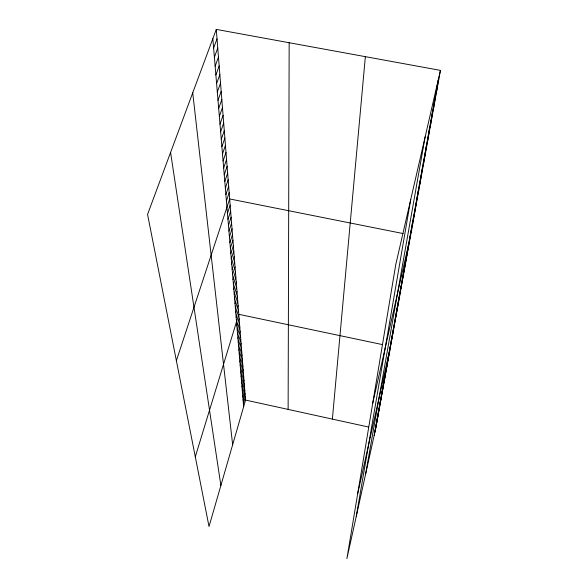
<?xml version="1.0" encoding="UTF-8"?>
<svg xmlns="http://www.w3.org/2000/svg" width="588" height="588" viewBox="0 0 588 588"><rect width="100%" height="100%" fill="white"/><g stroke="black" fill="none" stroke-linecap="round" stroke-linejoin="round"><path stroke-width="0.88" d="M288.127 409.402L289.164 42.726M332.374 419.097L365.361 56.654M356.262 516.337L410.74 199.494M365.53 474.479L425.139 136.879M374.181 435.385L438.2 80.093M440.434 70.384L375.688 428.593L346.905 558.6L395.746 264.681L440.434 70.384L216.288 29.4L147.566 214.385L209.019 526.532L245.556 400.075L216.288 29.4M375.857 426.116L377.378 419.222M375.291 429.24L376.812 422.382M374.732 432.334L376.246 425.506M390.395 345.406L392.115 337.703M389.624 349.691L391.329 342.04M357.724 493.508L390.557 346.303M388.124 358.026L389.815 350.448M387.389 362.076L389.072 354.535M386.676 366.067L388.345 358.562M385.963 369.999L387.624 362.539M385.265 373.872L386.919 366.449M384.574 377.702L386.22 370.315M383.898 381.465L385.537 374.122M383.229 385.184L384.853 377.878M382.567 388.852L384.185 381.575M381.913 392.468L383.523 385.236M381.274 396.04L382.876 388.837M380.642 399.561L382.229 392.394M380.01 403.037L381.597 395.9M379.392 406.462L380.973 399.362M378.782 409.843L380.355 402.78M378.187 413.188L379.745 406.154M377.592 416.48L379.142 409.483M377.004 419.729L378.547 412.769M376.423 422.941L377.959 416.017M404.566 266.768L406.455 258.375M403.566 272.31L405.441 263.961M402.582 277.749L404.448 269.451M401.619 283.107L403.478 274.853M400.671 288.377L402.515 280.16M399.737 293.552L401.567 285.386M398.818 298.653L400.641 290.531M397.914 303.665L399.73 295.588M397.025 308.597L398.826 300.564M396.15 313.455L397.944 305.466M395.29 318.233L397.069 310.288M394.445 322.937L396.209 315.036M393.607 327.567L395.371 319.71M392.784 332.132L394.533 324.311M391.975 336.623L393.717 328.846M391.182 341.047L392.909 333.308M416.782 198.95L418.803 190.027M415.569 205.697L417.576 196.818M414.378 212.312L416.377 203.485M413.202 218.802L415.194 210.026M412.056 225.182L414.033 216.45M410.931 231.444L412.886 222.764M409.821 237.596L411.769 228.96M372.719 403.25L410.667 235.053M407.66 249.569L409.586 241.036M406.609 255.405L408.528 246.916M405.58 261.131L407.477 252.693M428.836 132.043L430.982 122.649M427.388 140.084L429.519 130.742M425.969 147.963L428.086 138.672M424.58 155.68L426.682 146.449M423.213 163.251L425.308 154.071M421.875 170.674L423.955 161.538M420.567 177.951L422.632 168.866M419.281 185.08L421.331 176.055M418.017 192.085L420.06 183.103M436.553 89.222L438.773 79.564M434.944 98.152L437.149 88.545M433.371 106.898L435.561 97.343M431.827 115.454L434.003 105.958M430.313 123.833L432.474 114.388M242.829 396.996L244.784 390.285M243.109 400.266L245.042 393.592M243.373 403.5L245.299 396.849M241.991 386.926L243.976 380.127M242.271 390.329L244.248 383.56M242.557 393.681L244.52 386.941M241.411 380.002L243.425 373.137M241.697 383.486L243.704 376.658M240.514 369.264L242.572 362.304M240.815 372.895L242.859 365.964M241.117 376.467L243.145 369.573M239.573 358.099L241.683 351.029M239.889 361.87L241.984 354.836M240.205 365.589L242.278 358.599M238.934 350.397L241.065 343.26M239.257 354.27L241.374 347.17M238.272 342.481L240.441 335.278M238.603 346.464L240.757 339.298M237.243 330.184L239.456 322.878M237.589 334.344L239.786 327.068M237.934 338.438L240.117 331.206M195.297 456.817L238.779 314.315L382.097 344.524M236.891 325.972L239.125 318.63M235.788 312.831L238.074 305.37M236.163 317.299L238.434 309.876M235.024 303.695L237.346 296.161M235.406 308.296L237.714 300.806M234.237 294.279L236.596 286.672M234.634 299.027L236.979 291.457M233.833 289.465L236.214 281.821M233.01 279.616L235.435 271.884M233.421 284.577L235.825 276.889M232.157 269.444L234.627 261.638M232.583 274.567L235.031 266.805M231.282 258.948L233.789 251.061M231.723 264.24L234.208 256.397M230.827 253.575L233.362 245.644M229.908 242.557L232.481 234.546M230.371 248.114L232.929 240.147M229.438 236.913L232.032 228.864M228.467 225.336L231.113 217.2M228.952 231.172L231.576 223.08M227.968 219.398L230.643 211.217M227.46 213.356L230.165 205.139M226.424 200.964L229.173 192.651M176.371 360.701L229.673 198.95L403.074 233.539M225.895 194.599L228.673 186.242M225.351 188.123L228.159 179.722M224.8 181.53L227.629 173.085M224.241 174.82L227.1 166.331M223.08 161.024L226.005 152.446M223.668 167.984L226.556 159.451M222.492 153.931L225.439 145.309M221.882 146.706L224.866 138.04M221.272 139.341L224.278 130.632M220.64 131.837L223.683 123.083M220 124.193L223.072 115.388M219.346 116.395L222.455 107.538M218.685 108.435L221.823 99.541M218.001 100.328L221.184 91.383M217.31 92.051L220.522 83.062M216.605 83.606L219.853 74.573M215.884 74.992L219.17 65.907M215.149 66.194L218.471 57.065M214.392 57.212L217.758 48.032M213.628 48.04L217.031 38.815M245.556 400.075L368.441 427.006M170.586 152.424L220.89 485.445M192.732 92.816L232.65 444.734M212.841 38.668L243.645 406.69"/></g></svg>
